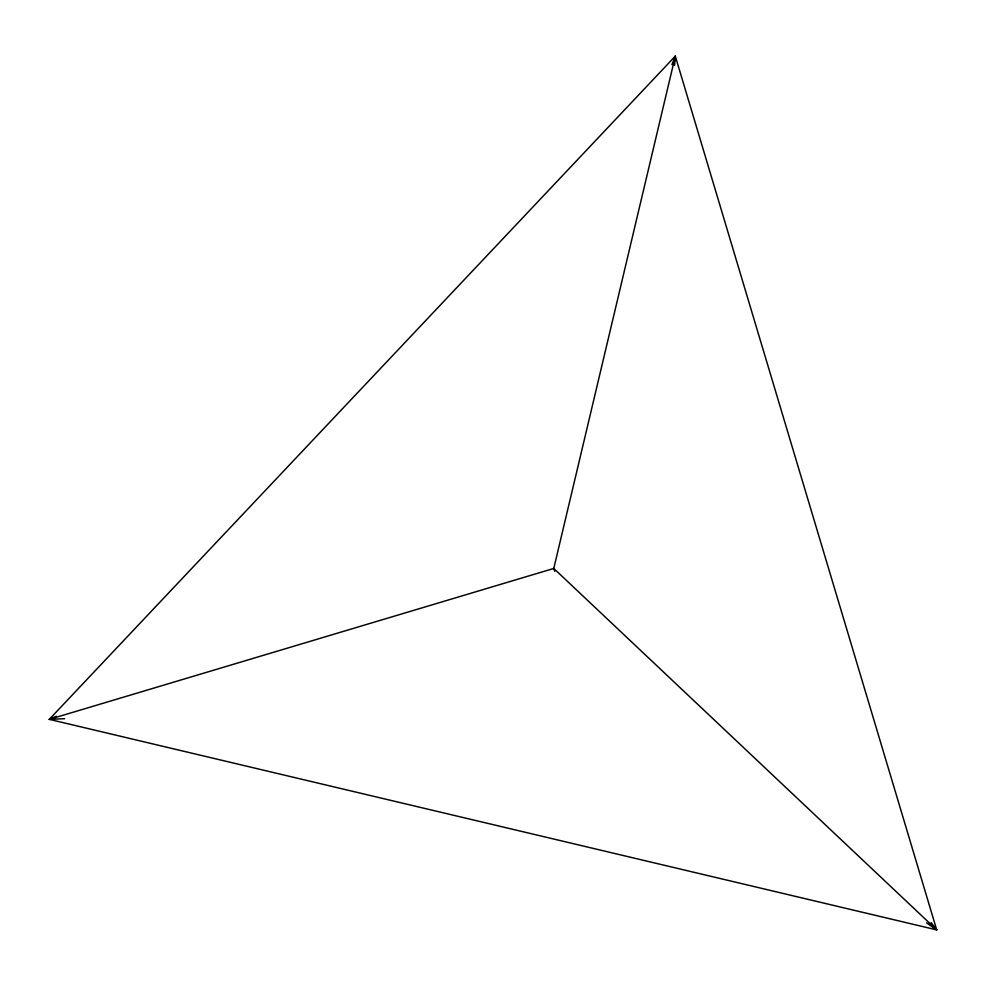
<?xml version="1.0" encoding="UTF-8"?>
<svg xmlns="http://www.w3.org/2000/svg" width="986" height="986" viewBox="0 0 986 986"><rect width="100%" height="100%" fill="white"/><g stroke="black" fill="none" stroke-linecap="round" stroke-linejoin="round"><path stroke-width="1.48" d="M674.584 65.31L675.311 56.116L49.3 719.361L936.7 929.884L675.311 56.116L671.91 64.682M674.264 62.18L675.311 56.116L553.775 568.454L554.773 571.362M56.338 716.23L49.3 719.361L64.657 718.683M55.29 718.005L49.3 719.361L553.775 568.454L936.7 929.884L931.104 922.551M926.569 922.871L936.7 929.884L933.323 926.741"/></g></svg>
